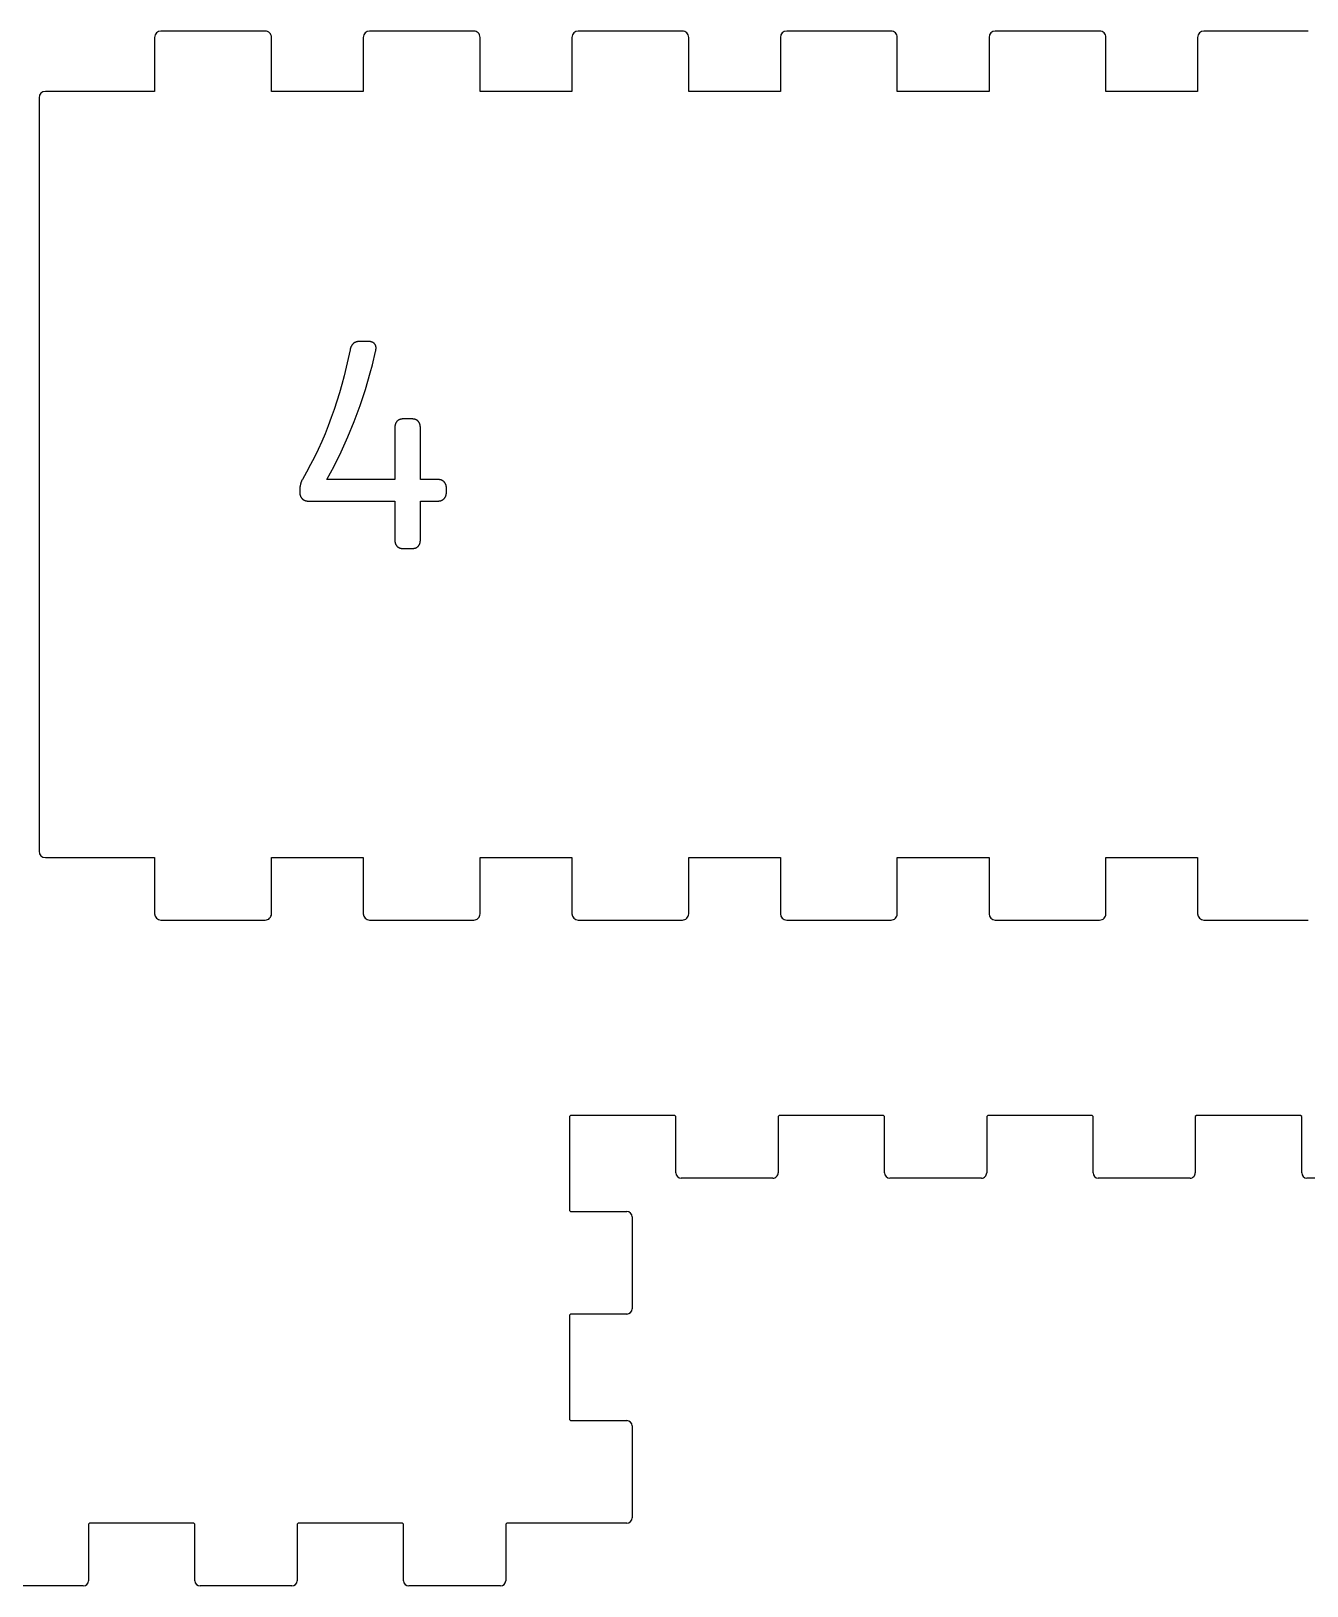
# Model space of a CAD drawing. Extents: x 296 to 1497, y 3 to 304.
# Drawn here: x 1078.1 to 1139.3, y 159.6 to 234.1 of the extents above; entities that cross this region are included whole.
import ezdxf

# ---------------------------------------------------------------- set-up
doc = ezdxf.new("R2010")
doc.units = 0
doc.layers.add('FLAT_PANELS', color=1, linetype='CONTINUOUS')
doc.layers.add('HELP_LINES', color=3, linetype='CONTINUOUS')

msp = doc.modelspace()

# ---------------------------------------------------------------- linework, layer by layer
at = {"layer": 'FLAT_PANELS'}
for p, q in [((1089.373, 234.066, 0), (1084.373, 234.066, 0)), ((1099.373, 234.066, 0), (1094.373, 234.066, 0)), ((1109.373, 234.066, 0), (1104.373, 234.066, 0)), ((1119.373, 234.066, 0), (1114.373, 234.066, 0)), ((1129.373, 234.066, 0), (1124.373, 234.066, 0)), ((1139.373, 234.066, 0), (1134.373, 234.066, 0)), ((1084.073, 233.766, 0), (1084.073, 231.174, 0)), ((1089.673, 231.174, 0), (1089.673, 233.766, 0)), ((1094.073, 233.766, 0), (1094.073, 231.174, 0)), ((1099.673, 231.174, 0), (1099.673, 233.766, 0)), ((1104.073, 233.766, 0), (1104.073, 231.174, 0)), ((1109.673, 231.174, 0), (1109.673, 233.766, 0)), ((1114.073, 233.766, 0), (1114.073, 231.174, 0)), ((1119.673, 231.174, 0), (1119.673, 233.766, 0)), ((1124.073, 233.766, 0), (1124.073, 231.174, 0)), ((1129.673, 231.174, 0), (1129.673, 233.766, 0)), ((1134.073, 233.766, 0), (1134.073, 231.174, 0)), ((1084.073, 231.174, 0), (1078.836, 231.174, 0)), ((1094.073, 231.174, 0), (1089.673, 231.174, 0)), ((1104.073, 231.174, 0), (1099.673, 231.174, 0)), ((1114.073, 231.174, 0), (1109.673, 231.174, 0)), ((1124.073, 231.174, 0), (1119.673, 231.174, 0)), ((1134.073, 231.174, 0), (1129.673, 231.174, 0)), ((1078.536, 230.874, 0), (1078.536, 194.764, 0)), ((1078.836, 194.464, 0), (1084.073, 194.464, 0)), ((1084.073, 194.464, 0), (1084.073, 191.765, 0)), ((1089.673, 191.765, 0), (1089.673, 194.464, 0)), ((1089.673, 194.464, 0), (1094.073, 194.464, 0)), ((1094.073, 194.464, 0), (1094.073, 191.765, 0)), ((1099.673, 191.765, 0), (1099.673, 194.464, 0)), ((1099.673, 194.464, 0), (1104.073, 194.464, 0)), ((1104.073, 194.464, 0), (1104.073, 191.765, 0)), ((1109.673, 191.765, 0), (1109.673, 194.464, 0)), ((1109.673, 194.464, 0), (1114.073, 194.464, 0)), ((1114.073, 194.464, 0), (1114.073, 191.765, 0)), ((1119.673, 191.765, 0), (1119.673, 194.464, 0)), ((1119.673, 194.464, 0), (1124.073, 194.464, 0)), ((1124.073, 194.464, 0), (1124.073, 191.765, 0)), ((1129.673, 191.765, 0), (1129.673, 194.464, 0)), ((1129.673, 194.464, 0), (1134.073, 194.464, 0)), ((1134.073, 194.464, 0), (1134.073, 191.765, 0)), ((1084.373, 191.465, 0), (1089.373, 191.465, 0)), ((1094.373, 191.465, 0), (1099.373, 191.465, 0)), ((1104.373, 191.465, 0), (1109.373, 191.465, 0)), ((1114.373, 191.465, 0), (1119.373, 191.465, 0)), ((1124.373, 191.465, 0), (1129.373, 191.465, 0)), ((1134.373, 191.465, 0), (1139.373, 191.465, 0)), ((1104.01, 182.106), (1103.96, 182.056)), ((1103.96, 182.056), (1103.96, 177.547)), ((1109.01, 182.106), (1104.01, 182.106)), ((1109.06, 182.056), (1109.01, 182.106)), ((1109.06, 179.349), (1109.06, 182.056)), ((1114.01, 182.106), (1113.96, 182.056)), ((1113.96, 182.056), (1113.96, 179.349)), ((1119.01, 182.106), (1114.01, 182.106)), ((1119.06, 182.056), (1119.01, 182.106)), ((1119.06, 179.349), (1119.06, 182.056)), ((1124.01, 182.105), (1123.96, 182.055)), ((1123.96, 182.055), (1123.96, 179.349)), ((1129.01, 182.105), (1124.01, 182.105)), ((1129.06, 182.055), (1129.01, 182.105)), ((1129.06, 179.349), (1129.06, 182.055)), ((1134.01, 182.105), (1133.96, 182.055)), ((1133.96, 182.055), (1133.96, 179.349)), ((1139.01, 182.105), (1134.01, 182.105)), ((1139.06, 182.055), (1139.01, 182.105)), ((1139.06, 179.349), (1139.06, 182.055)), ((1113.71, 179.099), (1109.31, 179.099)), ((1123.71, 179.099), (1119.31, 179.099)), ((1133.71, 179.099), (1129.31, 179.099)), ((1143.71, 179.099), (1139.31, 179.099)), ((1103.96, 177.547), (1104.01, 177.497)), ((1104.01, 177.497), (1106.711, 177.497)), ((1106.961, 177.247), (1106.961, 172.838)), ((1104.01, 172.588), (1103.96, 172.538)), ((1103.96, 172.538), (1103.961, 167.528)), ((1106.711, 172.588), (1104.01, 172.588)), ((1103.961, 167.528), (1104.011, 167.478)), ((1104.011, 167.478), (1106.711, 167.478)), ((1106.961, 167.228), (1106.961, 162.817)), ((1080.953, 162.567), (1080.903, 162.517)), ((1080.903, 162.517), (1080.903, 159.809)), ((1085.953, 162.567), (1080.953, 162.567)), ((1086.003, 162.517), (1085.953, 162.567)), ((1086.003, 159.809), (1086.003, 162.517)), ((1090.953, 162.567), (1090.903, 162.517)), ((1090.903, 162.517), (1090.903, 159.809)), ((1095.953, 162.567), (1090.953, 162.567)), ((1096.003, 162.517), (1095.953, 162.567)), ((1096.003, 159.809), (1096.003, 162.517)), ((1100.953, 162.567), (1100.903, 162.517)), ((1100.903, 162.517), (1100.903, 159.809)), ((1106.711, 162.567), (1100.953, 162.567)), ((1080.653, 159.559), (1076.253, 159.559)), ((1090.653, 159.559), (1086.253, 159.559)), ((1100.653, 159.559), (1096.253, 159.559))]:
    msp.add_line(p, q, dxfattribs=at)
for centre, radius, start, end in [((1084.373, 233.766, 0), 0.3, 90, 179.99997), ((1089.373, 233.766, 0), 0.3, 359.99997, 90), ((1094.373, 233.766, 0), 0.3, 90, 179.99997), ((1099.373, 233.766, 0), 0.3, 359.99997, 90), ((1104.373, 233.766, 0), 0.3, 90, 179.99997), ((1109.373, 233.766, 0), 0.3, 359.99997, 90), ((1114.373, 233.766, 0), 0.3, 90, 179.99997), ((1119.373, 233.766, 0), 0.3, 359.99997, 90), ((1124.373, 233.766, 0), 0.3, 90, 179.99997), ((1129.373, 233.766, 0), 0.3, 359.99997, 90), ((1134.373, 233.766, 0), 0.3, 90, 179.99997), ((1078.836, 230.874, 0), 0.3, 90.0002, 180), ((1078.836, 194.764, 0), 0.3, 180, 269.9998), ((1084.373, 191.765, 0), 0.3, 180.00003, 269.99978), ((1089.373, 191.765, 0), 0.3, 269.99978, 0.00003), ((1094.373, 191.765, 0), 0.3, 180.00003, 269.99978), ((1099.373, 191.765, 0), 0.3, 269.99978, 0.00003), ((1104.373, 191.765, 0), 0.3, 180.00003, 269.99978), ((1109.373, 191.765, 0), 0.3, 269.99978, 0.00003), ((1114.373, 191.765, 0), 0.3, 180.00003, 269.99978), ((1119.373, 191.765, 0), 0.3, 269.99978, 0.00003), ((1124.373, 191.765, 0), 0.3, 180.00003, 269.99978), ((1129.373, 191.765, 0), 0.3, 269.99978, 0.00003), ((1134.373, 191.765, 0), 0.3, 180.00003, 269.99978), ((1109.31, 179.349), 0.25, 180.00001, 270), ((1113.71, 179.349), 0.25, 270, 0.00001), ((1119.31, 179.349), 0.25, 180.00001, 270), ((1123.71, 179.349), 0.25, 270, 0.00001), ((1129.31, 179.349), 0.25, 180.00001, 270), ((1133.71, 179.349), 0.25, 270, 0.00001), ((1139.31, 179.349), 0.25, 180.00001, 270), ((1106.711, 177.247), 0.25, 0, 90), ((1106.711, 172.838), 0.25, 270, 0), ((1106.711, 167.228), 0.25, 0.00001, 90), ((1106.711, 162.817), 0.25, 270.00007, 0.00001), ((1080.653, 159.809), 0.25, 270.00001, 0.00001), ((1086.253, 159.809), 0.25, 180.00001, 270.00001), ((1090.653, 159.809), 0.25, 270.00001, 0.00001), ((1096.253, 159.809), 0.25, 180.00001, 270.00001), ((1100.653, 159.809), 0.25, 270.00001, 0.00001)]:
    msp.add_arc(centre, radius, start, end, dxfattribs=at)
at = {"layer": 'HELP_LINES'}
for p, q in [((1093.561, 219.055), (1093.554, 219.048)), ((1093.568, 219.063), (1093.561, 219.055)), ((1093.575, 219.07), (1093.568, 219.063)), ((1093.582, 219.077), (1093.575, 219.07)), ((1093.589, 219.084), (1093.582, 219.077)), ((1093.596, 219.091), (1093.589, 219.084)), ((1093.604, 219.097), (1093.596, 219.091)), ((1093.611, 219.104), (1093.604, 219.097)), ((1093.619, 219.11), (1093.611, 219.104)), ((1093.627, 219.116), (1093.619, 219.11)), ((1093.635, 219.121), (1093.627, 219.116)), ((1093.644, 219.127), (1093.635, 219.121)), ((1093.652, 219.132), (1093.644, 219.127)), ((1093.661, 219.137), (1093.652, 219.132)), ((1093.67, 219.142), (1093.661, 219.137)), ((1093.679, 219.146), (1093.67, 219.142)), ((1093.688, 219.151), (1093.679, 219.146)), ((1093.697, 219.155), (1093.688, 219.151)), ((1093.707, 219.159), (1093.697, 219.155)), ((1093.716, 219.163), (1093.707, 219.159)), ((1093.726, 219.166), (1093.716, 219.163)), ((1093.736, 219.17), (1093.726, 219.166)), ((1093.746, 219.173), (1093.736, 219.17)), ((1093.756, 219.176), (1093.746, 219.173)), ((1093.767, 219.178), (1093.756, 219.176)), ((1093.778, 219.181), (1093.767, 219.178)), ((1093.788, 219.183), (1093.778, 219.181)), ((1093.799, 219.185), (1093.788, 219.183)), ((1093.81, 219.187), (1093.799, 219.185)), ((1093.822, 219.188), (1093.81, 219.187)), ((1093.833, 219.19), (1093.822, 219.188)), ((1093.845, 219.191), (1093.833, 219.19)), ((1093.856, 219.192), (1093.845, 219.191)), ((1093.868, 219.193), (1093.856, 219.192)), ((1093.88, 219.193), (1093.868, 219.193)), ((1093.893, 219.194), (1093.88, 219.193)), ((1093.905, 219.194), (1093.893, 219.194)), ((1094.332, 219.193), (1093.905, 219.194)), ((1094.353, 219.192), (1094.332, 219.193)), ((1094.363, 219.192), (1094.353, 219.192)), ((1094.372, 219.191), (1094.363, 219.192)), ((1094.382, 219.19), (1094.372, 219.191)), ((1094.392, 219.188), (1094.382, 219.19)), ((1094.401, 219.187), (1094.392, 219.188)), ((1094.41, 219.185), (1094.401, 219.187)), ((1094.42, 219.184), (1094.41, 219.185)), ((1094.429, 219.182), (1094.42, 219.184)), ((1094.438, 219.18), (1094.429, 219.182)), ((1094.446, 219.178), (1094.438, 219.18)), ((1094.455, 219.175), (1094.446, 219.178)), ((1094.464, 219.173), (1094.455, 219.175)), ((1094.472, 219.17), (1094.464, 219.173)), ((1094.48, 219.167), (1094.472, 219.17)), ((1094.488, 219.164), (1094.48, 219.167)), ((1094.496, 219.161), (1094.488, 219.164)), ((1094.504, 219.157), (1094.496, 219.161)), ((1094.512, 219.154), (1094.504, 219.157)), ((1094.52, 219.15), (1094.512, 219.154)), ((1094.527, 219.146), (1094.52, 219.15)), ((1094.535, 219.142), (1094.527, 219.146)), ((1094.542, 219.138), (1094.535, 219.142)), ((1094.549, 219.134), (1094.542, 219.138)), ((1094.556, 219.129), (1094.549, 219.134)), ((1094.563, 219.125), (1094.556, 219.129)), ((1094.57, 219.12), (1094.563, 219.125)), ((1094.576, 219.115), (1094.57, 219.12)), ((1094.583, 219.11), (1094.576, 219.115)), ((1094.589, 219.104), (1094.583, 219.11)), ((1094.596, 219.099), (1094.589, 219.104)), ((1094.601, 219.093), (1094.596, 219.099)), ((1094.607, 219.088), (1094.601, 219.093)), ((1094.613, 219.082), (1094.607, 219.088)), ((1094.618, 219.076), (1094.613, 219.082)), ((1094.623, 219.07), (1094.618, 219.076)), ((1094.628, 219.064), (1094.623, 219.07)), ((1094.633, 219.057), (1094.628, 219.064)), ((1094.638, 219.051), (1094.633, 219.057)), ((1094.642, 219.044), (1094.638, 219.051)), ((1093.354, 218.369), (1093.26, 217.954)), ((1093.44, 218.787), (1093.354, 218.369)), ((1093.445, 218.81), (1093.44, 218.787)), ((1093.45, 218.833), (1093.445, 218.81)), ((1093.452, 218.844), (1093.45, 218.833)), ((1093.455, 218.855), (1093.452, 218.844)), ((1093.458, 218.865), (1093.455, 218.855)), ((1093.462, 218.876), (1093.458, 218.865)), ((1093.465, 218.886), (1093.462, 218.876)), ((1093.469, 218.896), (1093.465, 218.886)), ((1093.472, 218.907), (1093.469, 218.896)), ((1093.476, 218.917), (1093.472, 218.907)), ((1093.48, 218.926), (1093.476, 218.917)), ((1093.484, 218.936), (1093.48, 218.926)), ((1093.489, 218.946), (1093.484, 218.936)), ((1093.493, 218.955), (1093.489, 218.946)), ((1093.498, 218.964), (1093.493, 218.955)), ((1093.503, 218.973), (1093.498, 218.964)), ((1093.508, 218.982), (1093.503, 218.973)), ((1093.513, 218.991), (1093.508, 218.982)), ((1093.519, 218.999), (1093.513, 218.991)), ((1093.524, 219.008), (1093.519, 218.999)), ((1093.53, 219.016), (1093.524, 219.008)), ((1093.536, 219.024), (1093.53, 219.016)), ((1093.542, 219.032), (1093.536, 219.024)), ((1093.548, 219.04), (1093.542, 219.032)), ((1093.554, 219.048), (1093.548, 219.04)), ((1094.509, 218.08), (1094.662, 218.714)), ((1094.646, 219.038), (1094.642, 219.044)), ((1094.65, 219.031), (1094.646, 219.038)), ((1094.654, 219.024), (1094.65, 219.031)), ((1094.657, 219.017), (1094.654, 219.024)), ((1094.661, 219.01), (1094.657, 219.017)), ((1094.664, 219.002), (1094.661, 219.01)), ((1094.662, 218.714), (1094.668, 218.742)), ((1094.667, 218.995), (1094.664, 219.002)), ((1094.669, 218.987), (1094.667, 218.995)), ((1094.668, 218.742), (1094.674, 218.768)), ((1094.672, 218.98), (1094.669, 218.987)), ((1094.674, 218.972), (1094.672, 218.98)), ((1094.676, 218.964), (1094.674, 218.972)), ((1094.674, 218.768), (1094.678, 218.793)), ((1094.678, 218.956), (1094.676, 218.964)), ((1094.68, 218.947), (1094.678, 218.956)), ((1094.678, 218.793), (1094.682, 218.817)), ((1094.681, 218.939), (1094.68, 218.947)), ((1094.683, 218.931), (1094.681, 218.939)), ((1094.682, 218.817), (1094.683, 218.828)), ((1094.684, 218.922), (1094.683, 218.931)), ((1094.683, 218.828), (1094.684, 218.839)), ((1094.685, 218.913), (1094.684, 218.922)), ((1094.684, 218.839), (1094.685, 218.849)), ((1094.685, 218.905), (1094.685, 218.913)), ((1094.686, 218.896), (1094.685, 218.905)), ((1094.685, 218.849), (1094.686, 218.859)), ((1094.686, 218.886), (1094.686, 218.896)), ((1094.686, 218.877), (1094.686, 218.886)), ((1094.686, 218.868), (1094.686, 218.877)), ((1094.686, 218.859), (1094.686, 218.868)), ((1093.26, 217.954), (1093.159, 217.543)), ((1094.296, 217.29), (1094.406, 217.684)), ((1094.406, 217.684), (1094.509, 218.08)), ((1093.051, 217.136), (1092.935, 216.733)), ((1093.159, 217.543), (1093.051, 217.136)), ((1094.051, 216.507), (1094.177, 216.897)), ((1094.177, 216.897), (1094.296, 217.29)), ((1092.811, 216.333), (1092.68, 215.936)), ((1092.935, 216.733), (1092.811, 216.333)), ((1093.779, 215.738), (1093.918, 216.12)), ((1093.918, 216.12), (1094.051, 216.507)), ((1092.542, 215.544), (1092.396, 215.155)), ((1092.68, 215.936), (1092.542, 215.544)), ((1093.328, 214.62), (1093.634, 215.36)), ((1093.634, 215.36), (1093.779, 215.738)), ((1095.659, 215.329), (1095.653, 215.321)), ((1095.664, 215.337), (1095.659, 215.329)), ((1095.67, 215.345), (1095.664, 215.337)), ((1095.676, 215.352), (1095.67, 215.345)), ((1095.682, 215.359), (1095.676, 215.352)), ((1095.688, 215.366), (1095.682, 215.359)), ((1095.695, 215.373), (1095.688, 215.366)), ((1095.702, 215.38), (1095.695, 215.373)), ((1095.709, 215.387), (1095.702, 215.38)), ((1095.716, 215.393), (1095.709, 215.387)), ((1095.723, 215.399), (1095.716, 215.393)), ((1095.731, 215.405), (1095.723, 215.399)), ((1095.738, 215.411), (1095.731, 215.405)), ((1095.746, 215.416), (1095.738, 215.411)), ((1095.754, 215.421), (1095.746, 215.416)), ((1095.762, 215.426), (1095.754, 215.421)), ((1095.771, 215.431), (1095.762, 215.426)), ((1095.779, 215.435), (1095.771, 215.431)), ((1095.788, 215.44), (1095.779, 215.435)), ((1095.797, 215.444), (1095.788, 215.44)), ((1095.807, 215.448), (1095.797, 215.444)), ((1095.816, 215.451), (1095.807, 215.448)), ((1095.825, 215.455), (1095.816, 215.451)), ((1095.835, 215.458), (1095.825, 215.455)), ((1095.845, 215.461), (1095.835, 215.458)), ((1095.855, 215.464), (1095.845, 215.461)), ((1095.866, 215.466), (1095.855, 215.464)), ((1095.876, 215.469), (1095.866, 215.466)), ((1095.887, 215.471), (1095.876, 215.469)), ((1095.898, 215.472), (1095.887, 215.471)), ((1095.909, 215.474), (1095.898, 215.472)), ((1095.92, 215.476), (1095.909, 215.474)), ((1095.932, 215.477), (1095.92, 215.476)), ((1095.943, 215.478), (1095.932, 215.477)), ((1095.955, 215.479), (1095.943, 215.478)), ((1095.967, 215.479), (1095.955, 215.479)), ((1095.979, 215.479), (1095.967, 215.479)), ((1095.992, 215.48), (1095.979, 215.479)), ((1096.418, 215.479), (1095.992, 215.48)), ((1096.43, 215.479), (1096.418, 215.479)), ((1096.442, 215.479), (1096.43, 215.479)), ((1096.454, 215.478), (1096.442, 215.479)), ((1096.465, 215.477), (1096.454, 215.478)), ((1096.477, 215.476), (1096.465, 215.477)), ((1096.488, 215.474), (1096.477, 215.476)), ((1096.499, 215.472), (1096.488, 215.474)), ((1096.51, 215.471), (1096.499, 215.472)), ((1096.521, 215.469), (1096.51, 215.471)), ((1096.531, 215.466), (1096.521, 215.469)), ((1096.541, 215.464), (1096.531, 215.466)), ((1096.552, 215.461), (1096.541, 215.464)), ((1096.562, 215.458), (1096.552, 215.461)), ((1096.571, 215.455), (1096.562, 215.458)), ((1096.581, 215.451), (1096.571, 215.455)), ((1096.59, 215.448), (1096.581, 215.451)), ((1096.599, 215.444), (1096.59, 215.448)), ((1096.608, 215.44), (1096.599, 215.444)), ((1096.617, 215.435), (1096.608, 215.44)), ((1096.626, 215.431), (1096.617, 215.435)), ((1096.634, 215.426), (1096.626, 215.431)), ((1096.643, 215.421), (1096.634, 215.426)), ((1096.651, 215.416), (1096.643, 215.421)), ((1096.659, 215.411), (1096.651, 215.416)), ((1096.666, 215.405), (1096.659, 215.411)), ((1096.674, 215.399), (1096.666, 215.405)), ((1096.681, 215.393), (1096.674, 215.399)), ((1096.688, 215.387), (1096.681, 215.393)), ((1096.695, 215.38), (1096.688, 215.387)), ((1096.702, 215.373), (1096.695, 215.38)), ((1096.708, 215.366), (1096.702, 215.373)), ((1096.715, 215.359), (1096.708, 215.366)), ((1096.721, 215.352), (1096.715, 215.359)), ((1096.727, 215.345), (1096.721, 215.352)), ((1096.733, 215.337), (1096.727, 215.345)), ((1096.738, 215.329), (1096.733, 215.337)), ((1096.744, 215.321), (1096.738, 215.329)), ((1092.242, 214.772), (1092.08, 214.394)), ((1092.396, 215.155), (1092.242, 214.772)), ((1093.007, 213.906), (1093.328, 214.62)), ((1095.587, 215.101), (1095.585, 215.077)), ((1095.585, 215.077), (1095.585, 212.579)), ((1095.588, 215.113), (1095.587, 215.101)), ((1095.589, 215.125), (1095.588, 215.113)), ((1095.59, 215.136), (1095.589, 215.125)), ((1095.592, 215.147), (1095.59, 215.136)), ((1095.593, 215.159), (1095.592, 215.147)), ((1095.595, 215.17), (1095.593, 215.159)), ((1095.597, 215.18), (1095.595, 215.17)), ((1095.6, 215.191), (1095.597, 215.18)), ((1095.602, 215.201), (1095.6, 215.191)), ((1095.605, 215.212), (1095.602, 215.201)), ((1095.608, 215.222), (1095.605, 215.212)), ((1095.611, 215.231), (1095.608, 215.222)), ((1095.614, 215.241), (1095.611, 215.231)), ((1095.618, 215.251), (1095.614, 215.241)), ((1095.621, 215.26), (1095.618, 215.251)), ((1095.625, 215.269), (1095.621, 215.26)), ((1095.63, 215.278), (1095.625, 215.269)), ((1095.634, 215.287), (1095.63, 215.278)), ((1095.638, 215.296), (1095.634, 215.287)), ((1095.643, 215.304), (1095.638, 215.296)), ((1095.648, 215.313), (1095.643, 215.304)), ((1095.653, 215.321), (1095.648, 215.313)), ((1096.749, 215.313), (1096.744, 215.321)), ((1096.754, 215.304), (1096.749, 215.313)), ((1096.758, 215.296), (1096.754, 215.304)), ((1096.763, 215.287), (1096.758, 215.296)), ((1096.767, 215.278), (1096.763, 215.287)), ((1096.771, 215.269), (1096.767, 215.278)), ((1096.775, 215.26), (1096.771, 215.269)), ((1096.779, 215.251), (1096.775, 215.26)), ((1096.783, 215.241), (1096.779, 215.251)), ((1096.786, 215.231), (1096.783, 215.241)), ((1096.789, 215.222), (1096.786, 215.231)), ((1096.792, 215.212), (1096.789, 215.222)), ((1096.795, 215.201), (1096.792, 215.212)), ((1096.797, 215.191), (1096.795, 215.201)), ((1096.8, 215.18), (1096.797, 215.191)), ((1096.802, 215.17), (1096.8, 215.18)), ((1096.804, 215.159), (1096.802, 215.17)), ((1096.805, 215.147), (1096.804, 215.159)), ((1096.807, 215.136), (1096.805, 215.147)), ((1096.808, 215.125), (1096.807, 215.136)), ((1096.809, 215.113), (1096.808, 215.125)), ((1096.81, 215.101), (1096.809, 215.113)), ((1096.811, 215.077), (1096.81, 215.101)), ((1096.812, 215.053), (1096.811, 215.077)), ((1096.812, 212.579), (1096.812, 215.053)), ((1091.911, 214.021), (1091.733, 213.653)), ((1092.08, 214.394), (1091.911, 214.021)), ((1092.673, 213.224), (1093.007, 213.906)), ((1091.548, 213.29), (1091.354, 212.932)), ((1091.733, 213.653), (1091.548, 213.29)), ((1092.502, 212.897), (1092.673, 213.224)), ((1091.066, 212.362), (1091.058, 212.327)), ((1091.075, 212.396), (1091.066, 212.362)), ((1091.085, 212.428), (1091.075, 212.396)), ((1091.095, 212.458), (1091.085, 212.428)), ((1091.1, 212.472), (1091.095, 212.458)), ((1091.105, 212.486), (1091.1, 212.472)), ((1091.111, 212.499), (1091.105, 212.486)), ((1091.116, 212.512), (1091.111, 212.499)), ((1091.122, 212.524), (1091.116, 212.512)), ((1091.128, 212.536), (1091.122, 212.524)), ((1091.134, 212.547), (1091.128, 212.536)), ((1091.14, 212.558), (1091.134, 212.547)), ((1091.146, 212.569), (1091.14, 212.558)), ((1091.153, 212.579), (1091.146, 212.569)), ((1091.354, 212.932), (1091.153, 212.579)), ((1092.329, 212.579), (1092.502, 212.897)), ((1095.585, 212.579), (1092.329, 212.579)), ((1097.657, 212.579), (1096.812, 212.579)), ((1097.669, 212.578), (1097.657, 212.579)), ((1097.68, 212.578), (1097.669, 212.578)), ((1097.691, 212.577), (1097.68, 212.578)), ((1097.702, 212.576), (1097.691, 212.577)), ((1097.713, 212.575), (1097.702, 212.576)), ((1097.724, 212.573), (1097.713, 212.575)), ((1097.734, 212.572), (1097.724, 212.573)), ((1097.745, 212.57), (1097.734, 212.572)), ((1097.755, 212.568), (1097.745, 212.57)), ((1097.765, 212.566), (1097.755, 212.568)), ((1097.775, 212.563), (1097.765, 212.566)), ((1097.785, 212.561), (1097.775, 212.563)), ((1097.795, 212.558), (1097.785, 212.561)), ((1097.805, 212.555), (1097.795, 212.558)), ((1097.814, 212.551), (1097.805, 212.555)), ((1097.823, 212.548), (1097.814, 212.551)), ((1097.833, 212.544), (1097.823, 212.548)), ((1097.842, 212.54), (1097.833, 212.544)), ((1097.851, 212.536), (1097.842, 212.54)), ((1097.859, 212.532), (1097.851, 212.536)), ((1097.868, 212.527), (1097.859, 212.532)), ((1097.876, 212.522), (1097.868, 212.527)), ((1097.885, 212.517), (1097.876, 212.522)), ((1097.893, 212.512), (1097.885, 212.517)), ((1097.901, 212.506), (1097.893, 212.512)), ((1097.909, 212.501), (1097.901, 212.506)), ((1097.916, 212.495), (1097.909, 212.501)), ((1097.924, 212.489), (1097.916, 212.495)), ((1097.931, 212.482), (1097.924, 212.489)), ((1097.939, 212.476), (1097.931, 212.482)), ((1097.946, 212.469), (1097.939, 212.476)), ((1097.953, 212.462), (1097.946, 212.469)), ((1097.959, 212.455), (1097.953, 212.462)), ((1097.966, 212.448), (1097.959, 212.455)), ((1097.972, 212.44), (1097.966, 212.448)), ((1097.978, 212.433), (1097.972, 212.44)), ((1097.984, 212.425), (1097.978, 212.433)), ((1097.99, 212.417), (1097.984, 212.425)), ((1097.995, 212.409), (1097.99, 212.417)), ((1098, 212.401), (1097.995, 212.409)), ((1098.005, 212.393), (1098, 212.401)), ((1098.01, 212.385), (1098.005, 212.393)), ((1098.015, 212.376), (1098.01, 212.385)), ((1098.019, 212.367), (1098.015, 212.376)), ((1098.023, 212.358), (1098.019, 212.367)), ((1098.027, 212.349), (1098.023, 212.358)), ((1098.031, 212.34), (1098.027, 212.349)), ((1091.033, 212.142), (1091.031, 212.102)), ((1091.031, 212.102), (1091.031, 211.959)), ((1091.031, 211.959), (1091.031, 211.947)), ((1091.031, 211.947), (1091.031, 211.935)), ((1091.031, 211.935), (1091.031, 211.924)), ((1091.031, 211.924), (1091.032, 211.913)), ((1091.032, 211.913), (1091.033, 211.902)), ((1091.035, 212.18), (1091.033, 212.142)), ((1091.033, 211.902), (1091.034, 211.891)), ((1091.034, 211.891), (1091.036, 211.88)), ((1091.039, 212.218), (1091.035, 212.18)), ((1091.036, 211.88), (1091.038, 211.87)), ((1091.038, 211.87), (1091.039, 211.859)), ((1091.044, 212.255), (1091.039, 212.218)), ((1091.039, 211.859), (1091.042, 211.849)), ((1091.042, 211.849), (1091.044, 211.839)), ((1091.05, 212.292), (1091.044, 212.255)), ((1091.044, 211.839), (1091.046, 211.829)), ((1091.046, 211.829), (1091.049, 211.819)), ((1091.049, 211.819), (1091.052, 211.809)), ((1091.058, 212.327), (1091.05, 212.292)), ((1091.052, 211.809), (1091.055, 211.799)), ((1091.055, 211.799), (1091.059, 211.79)), ((1091.059, 211.79), (1091.062, 211.781)), ((1091.062, 211.781), (1091.066, 211.771)), ((1091.066, 211.771), (1091.07, 211.762)), ((1091.07, 211.762), (1091.075, 211.753)), ((1091.075, 211.753), (1091.079, 211.745)), ((1091.079, 211.745), (1091.084, 211.736)), ((1091.084, 211.736), (1091.089, 211.728)), ((1091.089, 211.728), (1091.094, 211.719)), ((1091.094, 211.719), (1091.1, 211.711)), ((1091.1, 211.711), (1091.105, 211.703)), ((1091.105, 211.703), (1091.111, 211.695)), ((1091.111, 211.695), (1091.117, 211.688)), ((1091.117, 211.688), (1091.123, 211.68)), ((1091.123, 211.68), (1091.13, 211.673)), ((1091.13, 211.673), (1091.137, 211.665)), ((1091.137, 211.665), (1091.144, 211.658)), ((1091.144, 211.658), (1091.151, 211.651)), ((1091.151, 211.651), (1091.158, 211.645)), ((1091.158, 211.645), (1091.165, 211.638)), ((1091.165, 211.638), (1091.173, 211.632)), ((1091.173, 211.632), (1091.181, 211.626)), ((1091.181, 211.626), (1091.189, 211.62)), ((1091.189, 211.62), (1091.197, 211.614)), ((1091.197, 211.614), (1091.205, 211.609)), ((1091.205, 211.609), (1091.213, 211.604)), ((1091.213, 211.604), (1091.221, 211.599)), ((1097.868, 211.599), (1097.876, 211.604)), ((1097.876, 211.604), (1097.885, 211.609)), ((1097.885, 211.609), (1097.893, 211.614)), ((1097.893, 211.614), (1097.901, 211.62)), ((1097.901, 211.62), (1097.909, 211.626)), ((1097.909, 211.626), (1097.916, 211.632)), ((1097.916, 211.632), (1097.924, 211.638)), ((1097.924, 211.638), (1097.931, 211.645)), ((1097.931, 211.645), (1097.939, 211.651)), ((1097.939, 211.651), (1097.946, 211.658)), ((1097.946, 211.658), (1097.953, 211.665)), ((1097.953, 211.665), (1097.959, 211.673)), ((1097.959, 211.673), (1097.966, 211.68)), ((1097.966, 211.68), (1097.972, 211.688)), ((1097.972, 211.688), (1097.978, 211.695)), ((1097.978, 211.695), (1097.984, 211.703)), ((1097.984, 211.703), (1097.99, 211.711)), ((1097.99, 211.711), (1097.995, 211.719)), ((1097.995, 211.719), (1098, 211.728)), ((1098, 211.728), (1098.005, 211.736)), ((1098.005, 211.736), (1098.01, 211.745)), ((1098.01, 211.745), (1098.015, 211.753)), ((1098.015, 211.753), (1098.019, 211.762)), ((1098.019, 211.762), (1098.023, 211.771)), ((1098.023, 211.771), (1098.027, 211.781)), ((1098.027, 211.781), (1098.031, 211.79)), ((1098.034, 212.331), (1098.031, 212.34)), ((1098.031, 211.79), (1098.034, 211.799)), ((1098.037, 212.321), (1098.034, 212.331)), ((1098.034, 211.799), (1098.037, 211.809)), ((1098.04, 212.311), (1098.037, 212.321)), ((1098.037, 211.809), (1098.04, 211.819)), ((1098.043, 212.302), (1098.04, 212.311)), ((1098.04, 211.819), (1098.043, 211.829)), ((1098.045, 212.292), (1098.043, 212.302)), ((1098.043, 211.829), (1098.045, 211.839)), ((1098.048, 212.282), (1098.045, 212.292)), ((1098.045, 211.839), (1098.048, 211.849)), ((1098.05, 212.271), (1098.048, 212.282)), ((1098.048, 211.849), (1098.05, 211.859)), ((1098.052, 212.261), (1098.05, 212.271)), ((1098.05, 211.859), (1098.052, 211.87)), ((1098.053, 212.25), (1098.052, 212.261)), ((1098.052, 211.87), (1098.053, 211.88)), ((1098.055, 212.24), (1098.053, 212.25)), ((1098.053, 211.88), (1098.055, 211.891)), ((1098.056, 212.229), (1098.055, 212.24)), ((1098.055, 211.891), (1098.056, 211.902)), ((1098.057, 212.218), (1098.056, 212.229)), ((1098.056, 211.902), (1098.057, 211.913)), ((1098.058, 212.207), (1098.057, 212.218)), ((1098.057, 211.913), (1098.058, 211.924)), ((1098.058, 212.195), (1098.058, 212.207)), ((1098.059, 212.184), (1098.058, 212.195)), ((1098.058, 211.935), (1098.059, 211.947)), ((1098.058, 211.924), (1098.058, 211.935)), ((1098.059, 212.172), (1098.059, 212.184)), ((1098.059, 211.947), (1098.059, 212.172)), ((1091.221, 211.599), (1091.23, 211.594)), ((1091.23, 211.594), (1091.239, 211.589)), ((1091.239, 211.589), (1091.248, 211.585)), ((1091.248, 211.585), (1091.257, 211.581)), ((1091.257, 211.581), (1091.266, 211.577)), ((1091.266, 211.577), (1091.275, 211.573)), ((1091.275, 211.573), (1091.285, 211.57)), ((1091.285, 211.57), (1091.294, 211.567)), ((1091.294, 211.567), (1091.304, 211.564)), ((1091.304, 211.564), (1091.314, 211.561)), ((1091.314, 211.561), (1091.324, 211.559)), ((1091.324, 211.559), (1091.334, 211.556)), ((1091.334, 211.556), (1091.344, 211.554)), ((1091.344, 211.554), (1091.355, 211.552)), ((1091.355, 211.552), (1091.366, 211.551)), ((1091.366, 211.551), (1091.376, 211.549)), ((1091.376, 211.549), (1091.387, 211.548)), ((1091.387, 211.548), (1091.398, 211.547)), ((1091.398, 211.547), (1091.409, 211.546)), ((1091.409, 211.546), (1091.421, 211.546)), ((1091.421, 211.546), (1091.432, 211.545)), ((1091.432, 211.545), (1095.585, 211.545)), ((1095.585, 211.545), (1095.585, 209.678)), ((1096.812, 209.666), (1096.812, 211.545)), ((1096.812, 211.545), (1097.645, 211.545)), ((1097.645, 211.545), (1097.657, 211.545)), ((1097.657, 211.545), (1097.669, 211.546)), ((1097.669, 211.546), (1097.68, 211.546)), ((1097.68, 211.546), (1097.691, 211.547)), ((1097.691, 211.547), (1097.702, 211.548)), ((1097.702, 211.548), (1097.713, 211.549)), ((1097.713, 211.549), (1097.724, 211.551)), ((1097.724, 211.551), (1097.734, 211.552)), ((1097.734, 211.552), (1097.745, 211.554)), ((1097.745, 211.554), (1097.755, 211.556)), ((1097.755, 211.556), (1097.765, 211.559)), ((1097.765, 211.559), (1097.775, 211.561)), ((1097.775, 211.561), (1097.785, 211.564)), ((1097.785, 211.564), (1097.795, 211.567)), ((1097.795, 211.567), (1097.805, 211.57)), ((1097.805, 211.57), (1097.814, 211.573)), ((1097.814, 211.573), (1097.823, 211.577)), ((1097.823, 211.577), (1097.833, 211.581)), ((1097.833, 211.581), (1097.842, 211.585)), ((1097.842, 211.585), (1097.851, 211.589)), ((1097.851, 211.589), (1097.859, 211.594)), ((1097.859, 211.594), (1097.868, 211.599)), ((1095.585, 209.678), (1095.585, 209.666)), ((1095.585, 209.666), (1095.585, 209.655)), ((1095.585, 209.655), (1095.586, 209.643)), ((1095.586, 209.643), (1095.587, 209.632)), ((1095.587, 209.632), (1095.588, 209.621)), ((1095.588, 209.621), (1095.589, 209.61)), ((1095.589, 209.61), (1095.59, 209.6)), ((1095.59, 209.6), (1095.592, 209.589)), ((1095.592, 209.589), (1095.593, 209.579)), ((1095.593, 209.579), (1095.595, 209.568)), ((1095.595, 209.568), (1095.597, 209.558)), ((1095.597, 209.558), (1095.6, 209.548)), ((1095.6, 209.548), (1095.602, 209.539)), ((1095.602, 209.539), (1095.605, 209.529)), ((1095.605, 209.529), (1095.608, 209.519)), ((1095.608, 209.519), (1095.611, 209.51)), ((1095.611, 209.51), (1095.614, 209.501)), ((1095.614, 209.501), (1095.618, 209.492)), ((1095.618, 209.492), (1095.621, 209.483)), ((1095.621, 209.483), (1095.625, 209.474)), ((1095.625, 209.474), (1095.63, 209.466)), ((1095.63, 209.466), (1095.634, 209.457)), ((1095.634, 209.457), (1095.638, 209.449)), ((1095.638, 209.449), (1095.643, 209.441)), ((1095.643, 209.441), (1095.648, 209.433)), ((1095.648, 209.433), (1095.653, 209.425)), ((1095.653, 209.425), (1095.659, 209.417)), ((1095.659, 209.417), (1095.664, 209.41)), ((1095.664, 209.41), (1095.67, 209.402)), ((1095.67, 209.402), (1095.676, 209.395)), ((1095.676, 209.395), (1095.682, 209.388)), ((1095.682, 209.388), (1095.688, 209.381)), ((1095.688, 209.381), (1095.695, 209.374)), ((1095.695, 209.374), (1095.702, 209.368)), ((1095.702, 209.368), (1095.709, 209.361)), ((1096.688, 209.361), (1096.695, 209.368)), ((1096.695, 209.368), (1096.702, 209.374)), ((1096.702, 209.374), (1096.708, 209.381)), ((1096.708, 209.381), (1096.715, 209.388)), ((1096.715, 209.388), (1096.721, 209.395)), ((1096.721, 209.395), (1096.727, 209.402)), ((1096.727, 209.402), (1096.733, 209.41)), ((1096.733, 209.41), (1096.738, 209.417)), ((1096.738, 209.417), (1096.744, 209.425)), ((1096.744, 209.425), (1096.749, 209.433)), ((1096.749, 209.433), (1096.754, 209.441)), ((1096.754, 209.441), (1096.758, 209.449)), ((1096.758, 209.449), (1096.763, 209.457)), ((1096.763, 209.457), (1096.767, 209.466)), ((1096.767, 209.466), (1096.771, 209.474)), ((1096.771, 209.474), (1096.775, 209.483)), ((1096.775, 209.483), (1096.779, 209.492)), ((1096.779, 209.492), (1096.783, 209.501)), ((1096.783, 209.501), (1096.786, 209.51)), ((1096.786, 209.51), (1096.789, 209.519)), ((1096.789, 209.519), (1096.792, 209.529)), ((1096.792, 209.529), (1096.795, 209.539)), ((1096.795, 209.539), (1096.797, 209.548)), ((1096.797, 209.548), (1096.8, 209.558)), ((1096.8, 209.558), (1096.802, 209.568)), ((1096.802, 209.568), (1096.804, 209.579)), ((1096.804, 209.579), (1096.805, 209.589)), ((1096.805, 209.589), (1096.807, 209.6)), ((1096.807, 209.6), (1096.808, 209.61)), ((1096.808, 209.61), (1096.809, 209.621)), ((1096.809, 209.621), (1096.81, 209.632)), ((1096.81, 209.632), (1096.811, 209.643)), ((1096.811, 209.655), (1096.812, 209.666)), ((1096.811, 209.643), (1096.811, 209.655)), ((1095.709, 209.361), (1095.716, 209.355)), ((1095.716, 209.355), (1095.723, 209.349)), ((1095.723, 209.349), (1095.731, 209.344)), ((1095.731, 209.344), (1095.738, 209.338)), ((1095.738, 209.338), (1095.746, 209.333)), ((1095.746, 209.333), (1095.754, 209.328)), ((1095.754, 209.328), (1095.762, 209.323)), ((1095.762, 209.323), (1095.771, 209.319)), ((1095.771, 209.319), (1095.779, 209.314)), ((1095.779, 209.314), (1095.788, 209.31)), ((1095.788, 209.31), (1095.797, 209.306)), ((1095.797, 209.306), (1095.807, 209.302)), ((1095.807, 209.302), (1095.816, 209.299)), ((1095.816, 209.299), (1095.825, 209.295)), ((1095.825, 209.295), (1095.835, 209.292)), ((1095.835, 209.292), (1095.845, 209.289)), ((1095.845, 209.289), (1095.855, 209.287)), ((1095.855, 209.287), (1095.866, 209.284)), ((1095.866, 209.284), (1095.876, 209.282)), ((1095.876, 209.282), (1095.887, 209.28)), ((1095.887, 209.28), (1095.898, 209.278)), ((1095.898, 209.278), (1095.909, 209.277)), ((1095.909, 209.277), (1095.92, 209.275)), ((1095.92, 209.275), (1095.932, 209.274)), ((1095.932, 209.274), (1095.943, 209.273)), ((1095.943, 209.273), (1095.955, 209.272)), ((1095.955, 209.272), (1095.967, 209.272)), ((1095.967, 209.272), (1095.979, 209.271)), ((1095.979, 209.271), (1096.418, 209.271)), ((1096.418, 209.271), (1096.43, 209.272)), ((1096.43, 209.272), (1096.442, 209.272)), ((1096.442, 209.272), (1096.454, 209.273)), ((1096.454, 209.273), (1096.465, 209.274)), ((1096.465, 209.274), (1096.477, 209.275)), ((1096.477, 209.275), (1096.488, 209.277)), ((1096.488, 209.277), (1096.499, 209.278)), ((1096.499, 209.278), (1096.51, 209.28)), ((1096.51, 209.28), (1096.521, 209.282)), ((1096.521, 209.282), (1096.531, 209.284)), ((1096.531, 209.284), (1096.541, 209.287)), ((1096.541, 209.287), (1096.552, 209.289)), ((1096.552, 209.289), (1096.562, 209.292)), ((1096.562, 209.292), (1096.571, 209.295)), ((1096.571, 209.295), (1096.581, 209.299)), ((1096.581, 209.299), (1096.59, 209.302)), ((1096.59, 209.302), (1096.599, 209.306)), ((1096.599, 209.306), (1096.608, 209.31)), ((1096.608, 209.31), (1096.617, 209.314)), ((1096.617, 209.314), (1096.626, 209.319)), ((1096.626, 209.319), (1096.634, 209.323)), ((1096.634, 209.323), (1096.643, 209.328)), ((1096.643, 209.328), (1096.651, 209.333)), ((1096.651, 209.333), (1096.659, 209.338)), ((1096.659, 209.338), (1096.666, 209.344)), ((1096.666, 209.344), (1096.674, 209.349)), ((1096.674, 209.349), (1096.681, 209.355)), ((1096.681, 209.355), (1096.688, 209.361))]:
    msp.add_line(p, q, dxfattribs=at)

doc.saveas('drawing.dxf')
